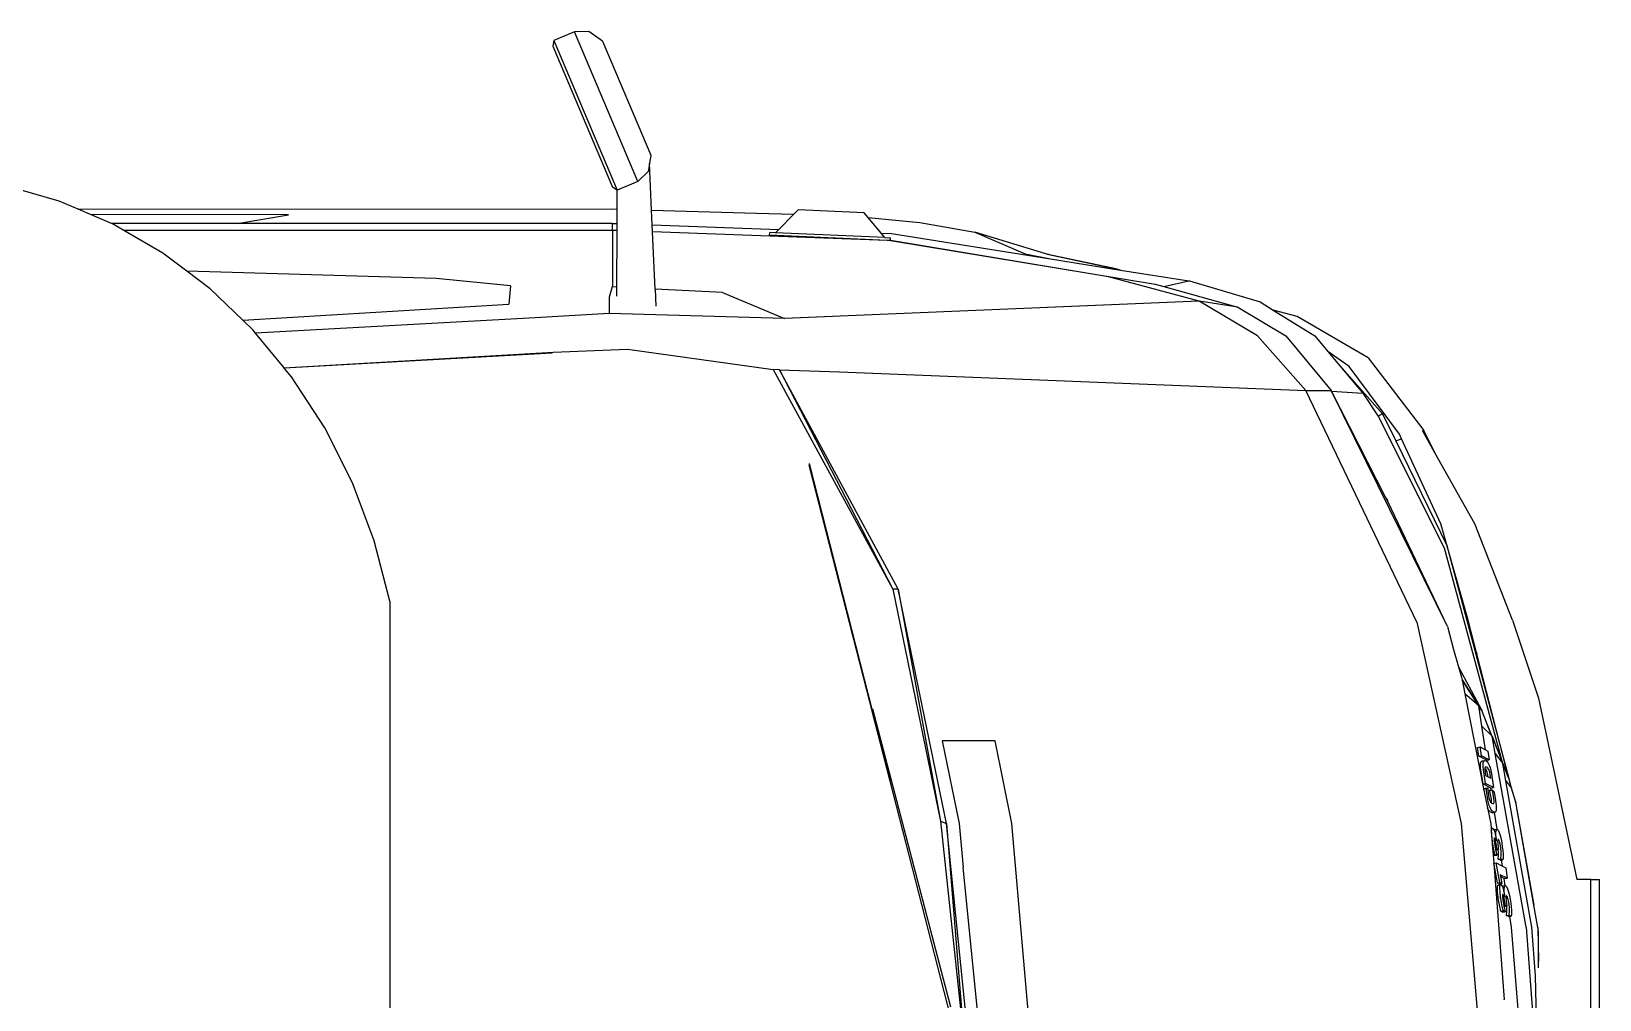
# Model space of a CAD drawing. Header units: millimetres. Extents: x 44692 to 333458, y -26854 to 14445.
# Drawn here: x 170946 to 172587, y 6837 to 7851 of the extents above; entities that cross this region are included whole.
import ezdxf

# ---------------------------------------------------------------- set-up
doc = ezdxf.new("R2010")
doc.units = ezdxf.units.MM
doc.header["$LTSCALE"] = 100
doc.layers.add('Transporte semielaborado', color=30, linetype='Continuous')

msp = doc.modelspace()

# ---------------------------------------------------------------- linework, layer by layer
at = {"layer": 'Transporte semielaborado'}
for p, q in [((171514.633, 7850.251), (171493.136, 7841.161)), ((171529.89, 7850.603), (171514.633, 7850.251)), ((171580.952, 7693.391), (171514.633, 7850.251)), ((171544.086, 7840.347), (171529.89, 7850.603)), ((171493.136, 7841.161), (171492.041, 7835.227)), ((171492.041, 7835.227), (171554.492, 7687.517)), ((171493.136, 7841.161), (171559.456, 7684.302)), ((171544.086, 7840.347), (171594.599, 7720.869)), ((171594.599, 7720.869), (171593.215, 7712.19)), ((171591.899, 7703.939), (171580.952, 7693.391)), ((171593.215, 7712.19), (171591.899, 7703.939)), ((171595.367, 7663.558), (171593.215, 7712.19)), ((170975.359, 7672.988), (170917.442, 7689.666)), ((171559.378, 7684.352), (171554.492, 7687.517)), ((171559.343, 7664.617), (171559.378, 7684.352)), ((171559.456, 7684.302), (171559.378, 7684.352)), ((171580.952, 7693.391), (171559.456, 7684.302)), ((170995.219, 7664.479), (170975.359, 7672.988)), ((170995.219, 7664.479), (171554.557, 7664.758)), ((171008.428, 7658.82), (170995.219, 7664.479)), ((171554.557, 7664.758), (171559.343, 7664.617)), ((171559.316, 7649.303), (171559.343, 7664.617)), ((171215.598, 7658.484), (171008.428, 7658.82)), ((171030.247, 7649.473), (171008.428, 7658.82)), ((171161.602, 7649.473), (171030.247, 7649.473)), ((171031.137, 7649.091), (171030.247, 7649.473)), ((171043.085, 7642.135), (171031.137, 7649.091)), ((171161.602, 7649.473), (171215.598, 7658.484)), ((171554.633, 7649.473), (171161.602, 7649.473)), ((171554.633, 7642.135), (171554.633, 7649.473)), ((171554.633, 7649.473), (171559.316, 7649.303)), ((171559.304, 7641.966), (171559.316, 7649.303)), ((171595.367, 7663.558), (171705.057, 7660.334)), ((171596.056, 7647.971), (171595.367, 7663.558)), ((171596.056, 7647.971), (171728.596, 7643.166)), ((171596.382, 7640.617), (171596.056, 7647.971)), ((171705.057, 7660.334), (171744.262, 7659.055)), ((171728.596, 7643.166), (171744.262, 7659.055)), ((171744.262, 7659.055), (171748.778, 7663.635)), ((171818.013, 7660.612), (171748.778, 7663.635)), ((171822.177, 7655.578), (171818.013, 7660.612)), ((171822.177, 7655.578), (171876.149, 7650.574)), ((171835.654, 7639.286), (171822.177, 7655.578)), ((171876.149, 7650.574), (171933.625, 7640.242)), ((171084.033, 7618.295), (171043.085, 7642.135)), ((171554.633, 7642.135), (171043.085, 7642.135)), ((171559.304, 7641.966), (171554.633, 7642.135)), ((171554.633, 7642.135), (171554.633, 7584.119)), ((171559.2, 7582.789), (171559.304, 7641.966)), ((171841.92, 7631.71), (171596.382, 7640.617)), ((171599.032, 7580.724), (171596.382, 7640.617)), ((171718.906, 7637.081), (171719.032, 7639.966)), ((171841.92, 7631.71), (171718.906, 7637.081)), ((171725.176, 7639.698), (171719.032, 7639.966)), ((171725.176, 7639.698), (171728.596, 7643.166)), ((171839.44, 7634.709), (171725.176, 7639.698)), ((171835.654, 7639.286), (171846.488, 7638.893)), ((171839.44, 7634.709), (171835.654, 7639.286)), ((171839.44, 7634.709), (171845.583, 7634.441)), ((171845.457, 7631.556), (171841.92, 7631.71)), ((171845.457, 7631.556), (171845.583, 7634.441)), ((171845.457, 7631.556), (172122.42, 7585.993)), ((172073.704, 7593.728), (171845.457, 7631.556)), ((171846.488, 7638.893), (172012.744, 7612.439)), ((171933.625, 7640.242), (171986.422, 7617.857)), ((172007.999, 7617.725), (171933.625, 7640.242)), ((171108.958, 7599.448), (171084.033, 7618.295)), ((171986.422, 7617.857), (172012.744, 7612.439)), ((172011.159, 7617.074), (172007.999, 7617.725)), ((172010.186, 7617.063), (172007.999, 7617.725)), ((172081.222, 7602.055), (172010.186, 7617.063)), ((172011.159, 7617.074), (172081.222, 7602.055)), ((171370.058, 7591.897), (171108.958, 7599.448)), ((171133.341, 7581.011), (171108.958, 7599.448)), ((172012.744, 7612.439), (172086.148, 7600.759)), ((172086.148, 7600.759), (172081.222, 7602.055)), ((172086.148, 7600.759), (172157.774, 7589.362)), ((171447.768, 7584.348), (171370.058, 7591.897)), ((171447.768, 7584.348), (171445.941, 7565.096)), ((171554.294, 7583.043), (171550.889, 7572.243)), ((171554.633, 7584.119), (171554.294, 7583.043)), ((171559.2, 7582.789), (171554.294, 7583.043)), ((171559.183, 7573.28), (171559.2, 7582.789)), ((172168.534, 7568.073), (172073.704, 7593.728)), ((172122.42, 7585.993), (172131.322, 7583.502)), ((172131.322, 7583.502), (172157.774, 7589.362)), ((172131.322, 7583.502), (172209.023, 7561.763)), ((172157.774, 7589.362), (172158.152, 7589.446)), ((172158.152, 7589.446), (172232.114, 7567.382)), ((171167.598, 7548.112), (171133.341, 7581.011)), ((171550.889, 7572.243), (171550.863, 7555.355)), ((171669.767, 7577.057), (171599.032, 7580.724)), ((171599.032, 7580.724), (171599.826, 7562.773)), ((171669.767, 7577.057), (171734.355, 7550.041)), ((172168.534, 7568.073), (171734.355, 7550.041)), ((172209.023, 7561.763), (172168.534, 7568.073)), ((172229.577, 7531.996), (172168.534, 7568.073)), ((172232.114, 7567.382), (172246.03, 7558.706)), ((171167.598, 7548.112), (171445.941, 7565.096)), ((171473.733, 7550.553), (171181.083, 7534.492)), ((171550.863, 7555.355), (171473.733, 7550.553)), ((171734.355, 7550.041), (171550.863, 7555.355)), ((172209.023, 7561.763), (172258.971, 7531.996)), ((172270.989, 7552.141), (172246.03, 7558.706)), ((172246.03, 7558.706), (172289.315, 7531.721)), ((172345.226, 7508.954), (172270.989, 7552.141)), ((171178.404, 7537.735), (171167.598, 7548.112)), ((171181.083, 7534.492), (171178.404, 7537.735)), ((171211.014, 7498.253), (171181.083, 7534.492)), ((171492.458, 7514.834), (171570.068, 7517.984)), ((171570.068, 7517.984), (171722.654, 7496.695)), ((172279.934, 7474.658), (172229.577, 7531.996)), ((172258.971, 7531.996), (172306.47, 7474.658)), ((172289.315, 7531.721), (172303.108, 7515.39)), ((171211.014, 7498.253), (171492.458, 7514.834)), ((171491.213, 7513.629), (171211.09, 7498.162)), ((172325.513, 7499.707), (172303.108, 7515.39)), ((172303.108, 7515.39), (172310.181, 7507.016)), ((172310.181, 7507.016), (172360.385, 7450.191)), ((172310.181, 7507.016), (172339.791, 7471.958)), ((172345.226, 7508.954), (172403.371, 7432.795)), ((171211.09, 7498.162), (171211.014, 7498.253)), ((171218.619, 7489.046), (171211.09, 7498.162)), ((171253.452, 7435.592), (171218.619, 7489.046)), ((171729.255, 7496.428), (171722.654, 7496.695)), ((171722.654, 7496.695), (171847.975, 7266.557)), ((171729.255, 7496.428), (171847.975, 7266.557)), ((171729.255, 7496.428), (171792.047, 7494.254)), ((171853.468, 7266.673), (171729.255, 7496.428)), ((171792.047, 7494.254), (172279.934, 7474.658)), ((172377.91, 7428.8), (172325.513, 7499.707)), ((172279.934, 7474.658), (172306.47, 7474.658)), ((172396.18, 7231.961), (172279.934, 7474.658)), ((172306.803, 7474.006), (172306.47, 7474.658)), ((172306.803, 7474.006), (172339.791, 7471.958)), ((172363.916, 7362.182), (172306.803, 7474.006)), ((172428.2, 7227.606), (172306.803, 7474.006)), ((172339.791, 7471.958), (172355.563, 7448.049)), ((171282.436, 7378.086), (171253.452, 7435.592)), ((172355.563, 7448.049), (172355.624, 7447.926)), ((172360.385, 7450.191), (172355.624, 7447.926)), ((172355.624, 7447.926), (172424.816, 7309.922)), ((172360.385, 7450.191), (172374.15, 7421.884)), ((172374.15, 7421.884), (172380.089, 7424.101)), ((172374.15, 7421.884), (172427.419, 7312.339)), ((172380.089, 7424.101), (172377.91, 7428.8)), ((172421.427, 7334.934), (172380.089, 7424.101)), ((172415.098, 7409.483), (172402.058, 7432.795)), ((172415.098, 7409.483), (172403.371, 7432.795)), ((172456.8, 7334.934), (172415.098, 7409.483)), ((171760.468, 7398.193), (171826.565, 7138.139)), ((171760.468, 7398.193), (171760.468, 7396.463)), ((171844.962, 7065.756), (171760.468, 7396.463)), ((171305.186, 7317.296), (171282.436, 7378.086)), ((172365.424, 7359.215), (172363.916, 7362.182)), ((172363.916, 7362.182), (172365.41, 7359.36)), ((172365.41, 7359.36), (172365.424, 7359.215)), ((172365.611, 7358.823), (172365.424, 7359.215)), ((172365.611, 7358.823), (172365.743, 7358.547)), ((172365.743, 7358.547), (172365.737, 7358.487)), ((172428.2, 7227.606), (172365.737, 7358.487)), ((172449.846, 7234.243), (172421.427, 7334.934)), ((172496.228, 7234.243), (172456.8, 7334.934)), ((171321.399, 7254.032), (171305.186, 7317.296)), ((172424.816, 7309.922), (172485.653, 7085.546)), ((172427.419, 7312.339), (172454.663, 7210.304)), ((171321.399, 7254.032), (171321.399, 6105.772)), ((171853.468, 7266.673), (171847.975, 7266.557)), ((171847.975, 7266.557), (171897.615, 7023.895)), ((171853.468, 7266.673), (171897.615, 7023.895)), ((171904.12, 7021.255), (171853.468, 7266.673)), ((172396.18, 7231.961), (172442.737, 7021.465)), ((172428.2, 7227.606), (172434.667, 7203.413)), ((172458.962, 7198.842), (172449.846, 7234.243)), ((172496.228, 7234.243), (172523.608, 7152.673)), ((172454.663, 7210.304), (172458.962, 7198.842)), ((172454.663, 7210.304), (172492.569, 7068.338)), ((172434.667, 7203.413), (172439.906, 7185.355)), ((172492.569, 7068.338), (172458.962, 7198.842)), ((172439.906, 7185.355), (172443.045, 7179.516)), ((172439.906, 7185.355), (172443.06, 7174.484)), ((172443.045, 7179.516), (172464.012, 7140.292)), ((172443.06, 7174.484), (172443.63, 7171.607)), ((172464.026, 7140.146), (172443.626, 7171.627)), ((172443.63, 7171.607), (172461.175, 7144.437)), ((172443.63, 7171.607), (172446.541, 7156.92)), ((172461.175, 7144.437), (172446.541, 7156.92)), ((172446.541, 7156.92), (172466.466, 7056.394)), ((171826.565, 7141.276), (171908.042, 6829.385)), ((171826.565, 7138.139), (171826.565, 7141.276)), ((172461.175, 7144.437), (172464.188, 7139.772)), ((172464.296, 7123.179), (172461.175, 7144.437)), ((172464.188, 7139.772), (172464.012, 7140.292)), ((172464.154, 7139.825), (172464.026, 7140.146)), ((172474.857, 7112.9), (172464.188, 7139.772)), ((172523.608, 7152.673), (172563.643, 6962.537)), ((171826.565, 7137.494), (171826.565, 7138.139)), ((171844.909, 7065.962), (171826.565, 7138.139)), ((171844.909, 7065.962), (171826.565, 7137.494)), ((172464.296, 7123.179), (172474.943, 7112.602)), ((172467.906, 7098.581), (172464.296, 7123.179)), ((172485.703, 7085.508), (172470.141, 7124.733)), ((171899.485, 7107.939), (171917.367, 7021.296)), ((171954.975, 7107.939), (171899.485, 7107.939)), ((171972.43, 7021.465), (171954.975, 7107.939)), ((172474.857, 7112.9), (172474.943, 7112.602)), ((172478.154, 7094.56), (172474.943, 7112.602)), ((172474.943, 7112.602), (172485.653, 7085.546)), ((172459.766, 7101.028), (172462.426, 7101.432)), ((172461.129, 7091.896), (172459.766, 7101.028)), ((172461.129, 7091.896), (172463.789, 7092.3)), ((172469.358, 7087.614), (172461.129, 7091.896)), ((172463.789, 7092.3), (172462.426, 7101.432)), ((172462.426, 7101.432), (172467.906, 7098.581)), ((172472.018, 7088.018), (172463.789, 7092.3)), ((172467.906, 7098.581), (172470.655, 7097.15)), ((172470.655, 7097.15), (172472.018, 7088.018)), ((172478.154, 7094.56), (172486.199, 7084.167)), ((172510.497, 6912.834), (172478.154, 7094.56)), ((172462.819, 7083.2), (172462.93, 7084.506)), ((172462.839, 7081.604), (172462.819, 7083.2)), ((172462.99, 7079.717), (172462.839, 7081.604)), ((172462.93, 7084.506), (172463.159, 7085.529)), ((172463.271, 7077.54), (172462.99, 7079.717)), ((172463.159, 7085.529), (172463.495, 7086.28)), ((172465.48, 7062.741), (172463.271, 7077.54)), ((172463.495, 7086.28), (172464.49, 7086.959)), ((172464.49, 7086.959), (172467.15, 7087.363)), ((172465.479, 7083.604), (172465.589, 7084.91)), ((172465.499, 7082.008), (172465.479, 7083.604)), ((172465.65, 7080.121), (172465.499, 7082.008)), ((172465.589, 7084.91), (172465.819, 7085.934)), ((172465.931, 7077.944), (172465.65, 7080.121)), ((172465.727, 7086.619), (172466.025, 7086.394)), ((172465.819, 7085.934), (172466.025, 7086.394)), ((172468.139, 7063.146), (172465.931, 7077.944)), ((172466.025, 7086.394), (172466.155, 7086.684)), ((172466.155, 7086.684), (172467.15, 7087.363)), ((172467.15, 7087.363), (172468.354, 7087.048)), ((172467.382, 7079.309), (172467.331, 7077.722)), ((172467.331, 7077.722), (172467.563, 7075.533)), ((172467.415, 7079.41), (172467.382, 7079.309)), ((172467.713, 7080.294), (172467.415, 7079.41)), ((172467.946, 7078.984), (172467.415, 7079.41)), ((172467.563, 7075.533), (172468.156, 7071.555)), ((172468.325, 7080.677), (172467.713, 7080.294)), ((172468.988, 7077.322), (172467.946, 7078.984)), ((172469.343, 7080.402), (172468.325, 7080.677)), ((172468.354, 7087.048), (172469.655, 7086.069)), ((172469.808, 7075.013), (172468.988, 7077.322)), ((172470.007, 7079.87), (172469.343, 7080.402)), ((172469.358, 7087.614), (172469.512, 7087.637)), ((172469.512, 7087.637), (172472.018, 7088.018)), ((172469.763, 7085.928), (172469.512, 7087.637)), ((172469.655, 7086.069), (172469.763, 7085.928)), ((172469.763, 7085.928), (172470.836, 7084.534)), ((172470.408, 7072.057), (172469.808, 7075.013)), ((172470.007, 7079.87), (172470.148, 7079.47)), ((172470.606, 7079.388), (172470.007, 7079.87)), ((172470.148, 7079.47), (172470.185, 7079.324)), ((172471.647, 7077.726), (172470.606, 7079.388)), ((172470.836, 7084.534), (172471.89, 7082.462)), ((172472.468, 7075.418), (172471.647, 7077.726)), ((172471.89, 7082.462), (172472.808, 7079.875)), ((172473.068, 7072.462), (172472.468, 7075.418)), ((172472.808, 7079.875), (172473.585, 7076.803)), ((172473.585, 7076.803), (172474.217, 7073.28)), ((172474.217, 7073.28), (172476.369, 7058.861)), ((172485.703, 7085.508), (172485.653, 7085.546)), ((172486.199, 7084.167), (172485.703, 7085.508)), ((172486.199, 7084.167), (172492.758, 7067.604)), ((172492.569, 7068.338), (172486.199, 7084.167)), ((172489.452, 7065.901), (172486.199, 7084.167)), ((171844.962, 7065.756), (171844.909, 7065.962)), ((171908.042, 6819.788), (171844.962, 7065.756)), ((172465.48, 7062.741), (172468.139, 7063.146)), ((172473.71, 7058.457), (172465.48, 7062.741)), ((172466.351, 7057.715), (172467.901, 7058.393)), ((172466.351, 7057.715), (172467.915, 7057.953)), ((172466.466, 7056.394), (172466.351, 7057.715)), ((172467.901, 7058.393), (172470.561, 7058.798)), ((172467.901, 7058.393), (172467.915, 7057.953)), ((172467.915, 7057.953), (172469.011, 7058.12)), ((172476.369, 7058.861), (172468.139, 7063.146)), ((172468.156, 7071.555), (172470.677, 7070.258)), ((172469.011, 7058.12), (172470.561, 7058.798)), ((172469.272, 7055.119), (172469.011, 7058.12)), ((172470.677, 7070.258), (172470.408, 7072.057)), ((172470.561, 7058.798), (172470.653, 7055.891)), ((172470.677, 7070.258), (172473.623, 7068.742)), ((172473.623, 7068.742), (172473.068, 7072.462)), ((172473.71, 7058.457), (172473.794, 7058.469)), ((172473.794, 7058.469), (172476.369, 7058.861)), ((172474.102, 7056.372), (172473.794, 7058.469)), ((172489.452, 7065.901), (172495.379, 7058.446)), ((172516.641, 6912.775), (172489.452, 7065.901)), ((172492.758, 7067.604), (172492.569, 7068.338)), ((172493.044, 7066.495), (172492.758, 7067.604)), ((172495.379, 7058.446), (172493.044, 7066.495)), ((172499.376, 7044.671), (172495.379, 7058.446)), ((172466.466, 7056.394), (172470.194, 7037.589)), ((172470.017, 7049.395), (172469.272, 7055.119)), ((172470.644, 7045.858), (172470.017, 7049.395)), ((172471.317, 7042.823), (172470.644, 7045.858)), ((172470.653, 7055.891), (172470.853, 7053.498)), ((172470.853, 7053.498), (172471.23, 7050.584)), ((172471.23, 7050.584), (172471.688, 7048.055)), ((172472.028, 7040.27), (172471.317, 7042.823)), ((172471.688, 7048.055), (172472.224, 7046.087)), ((172472.224, 7046.087), (172472.807, 7044.632)), ((172472.301, 7056.098), (172474.102, 7056.372)), ((172472.621, 7054.953), (172472.301, 7056.098)), ((172473.371, 7051.724), (172472.621, 7054.953)), ((172472.807, 7044.632), (172473.405, 7043.646)), ((172474.223, 7046.816), (172473.371, 7051.724)), ((172473.405, 7043.646), (172474.32, 7042.871)), ((172474.102, 7056.372), (172474.961, 7056.503)), ((172474.438, 7044.632), (172474.223, 7046.816)), ((172474.32, 7042.871), (172474.38, 7043.048)), ((172474.32, 7042.871), (172474.76, 7042.498)), ((172474.38, 7043.048), (172474.438, 7044.632)), ((172474.76, 7042.498), (172476.106, 7042.089)), ((172475.281, 7055.357), (172474.961, 7056.503)), ((172474.961, 7056.503), (172476.797, 7054.807)), ((172476.031, 7052.129), (172475.281, 7055.357)), ((172476.882, 7047.221), (172476.031, 7052.129)), ((172476.106, 7042.089), (172476.19, 7042.143)), ((172476.19, 7042.143), (172476.154, 7042.386)), ((172476.19, 7042.143), (172476.285, 7042.202)), ((172476.262, 7042.403), (172476.271, 7042.339)), ((172476.271, 7042.339), (172476.285, 7042.202)), ((172476.285, 7042.202), (172476.709, 7042.471)), ((172476.709, 7042.471), (172477.039, 7043.453)), ((172476.797, 7054.807), (172477.48, 7051.705)), ((172477.097, 7045.036), (172476.882, 7047.221)), ((172477.039, 7043.453), (172477.097, 7045.036)), ((172477.48, 7051.705), (172478.503, 7045.897)), ((172478.503, 7045.897), (172478.93, 7042.743)), ((172478.93, 7042.743), (172479.201, 7040.063)), ((172499.376, 7044.671), (172499.915, 7041.639)), ((172499.907, 7042.842), (172499.376, 7044.671)), ((172500.135, 7041.545), (172499.907, 7042.842)), ((172499.915, 7041.639), (172500.135, 7041.545)), ((172499.915, 7041.639), (172518.727, 6935.808)), ((172518.727, 6935.808), (172500.135, 7041.545)), ((171897.615, 7023.895), (171904.12, 7021.255)), ((171897.615, 7023.895), (171923.101, 6784.395)), ((172470.881, 7036.094), (172470.194, 7037.589)), ((172470.194, 7037.589), (172473.516, 7020.828)), ((172471.69, 7034.771), (172470.881, 7036.094)), ((172472.544, 7033.766), (172471.69, 7034.771)), ((172472.768, 7038.179), (172472.028, 7040.27)), ((172473.452, 7033.036), (172472.544, 7033.766)), ((172473.541, 7036.498), (172472.768, 7038.179)), ((172475.035, 7032.577), (172473.452, 7033.036)), ((172474.349, 7035.176), (172473.541, 7036.498)), ((172475.203, 7034.17), (172474.349, 7035.176)), ((172475.035, 7032.577), (172477.538, 7032.958)), ((172475.635, 7032.828), (172475.035, 7032.577)), ((172476.099, 7033.435), (172475.203, 7034.17)), ((172476.099, 7033.435), (172475.635, 7032.828)), ((172477.528, 7033.03), (172476.099, 7033.435)), ((172477.695, 7032.982), (172477.528, 7033.03)), ((172477.538, 7032.958), (172477.528, 7033.03)), ((172477.538, 7032.958), (172477.695, 7032.982)), ((172480.134, 7015.272), (172477.538, 7032.958)), ((172478.295, 7033.233), (172477.695, 7032.982)), ((172478.758, 7033.84), (172478.295, 7033.233)), ((172479.085, 7034.803), (172478.758, 7033.84)), ((172479.274, 7036.122), (172479.085, 7034.803)), ((172479.201, 7040.063), (172479.316, 7037.855)), ((172479.316, 7037.855), (172479.274, 7036.122)), ((171904.12, 7021.255), (171923.101, 6784.395)), ((171928.113, 6782.11), (171904.12, 7021.255)), ((171917.367, 7021.296), (171921.355, 6975.35)), ((171992.995, 6784.547), (171972.43, 7021.465)), ((172442.737, 7021.465), (172462.785, 6786.61)), ((172473.516, 7020.828), (172473.864, 7016.272)), ((172473.864, 7016.272), (172475.472, 7016.49)), ((172473.864, 7016.272), (172473.984, 7014.699)), ((172473.984, 7014.699), (172474.331, 7014.007)), ((172473.984, 7014.699), (172475.458, 6995.403)), ((172474.331, 7014.007), (172474.417, 7013.747)), ((172474.379, 7012.682), (172474.417, 7013.747)), ((172474.575, 7008.649), (172474.379, 7012.682)), ((172474.417, 7013.747), (172474.436, 7014.292)), ((172474.436, 7014.292), (172474.638, 7015.463)), ((172475.105, 7003.871), (172474.575, 7008.649)), ((172474.638, 7015.463), (172474.983, 7016.196)), ((172474.983, 7016.196), (172475.472, 7016.49)), ((172475.472, 7016.49), (172476.254, 7015.845)), ((172476.254, 7015.845), (172476.893, 7014.569)), ((172476.893, 7014.569), (172477.401, 7014.973)), ((172476.893, 7014.569), (172476.994, 7014.367)), ((172476.994, 7014.367), (172477.664, 7012.348)), ((172477.401, 7014.973), (172480.064, 7015.334)), ((172477.401, 7014.973), (172477.809, 7014.612)), ((172477.664, 7012.348), (172478.235, 7010.079)), ((172478.235, 7010.079), (172479.083, 7005.627)), ((172478.789, 7013.491), (172479.025, 7013.014)), ((172478.913, 7011.683), (172479.025, 7013.014)), ((172478.924, 7009.558), (172478.913, 7011.683)), ((172479.222, 7005.395), (172478.924, 7009.558)), ((172479.025, 7013.014), (172479.068, 7013.528)), ((172479.068, 7013.528), (172479.436, 7014.832)), ((172479.436, 7014.832), (172480.064, 7015.334)), ((172480.064, 7015.334), (172480.134, 7015.272)), ((172480.134, 7015.272), (172481.229, 7014.302)), ((172481.229, 7014.302), (172482.348, 7012.044)), ((172482.348, 7012.044), (172483.38, 7008.892)), ((172483.38, 7008.892), (172484.283, 7005.18)), ((172475.105, 7003.871), (172475.345, 7002.233)), ((172476.472, 6995.493), (172475.345, 7002.233)), ((172475.458, 6995.403), (172475.466, 6995.357)), ((172475.466, 6995.357), (172475.969, 6988.716)), ((172477.488, 6990.759), (172476.472, 6995.493)), ((172477.009, 7005.404), (172476.964, 7005.013)), ((172476.964, 7005.013), (172477.059, 7003.351)), ((172477.065, 7005.889), (172477.009, 7005.404)), ((172477.009, 7005.404), (172477.86, 7005.519)), ((172477.059, 7003.351), (172477.368, 7000.67)), ((172477.343, 7006.213), (172477.065, 7005.889)), ((172477.86, 7005.519), (172477.343, 7006.213)), ((172477.368, 7000.67), (172478.023, 6996.29)), ((172478.315, 7003.97), (172477.86, 7005.519)), ((172478.023, 6996.29), (172478.372, 6994.42)), ((172478.152, 7003.74), (172478.134, 7003.526)), ((172478.315, 7003.97), (172478.152, 7003.74)), ((172478.152, 7003.74), (172478.373, 7003.77)), ((172478.373, 7003.77), (172478.315, 7003.97)), ((172478.372, 6994.42), (172478.785, 6994.476)), ((172478.372, 6994.42), (172478.503, 6993.718)), ((172478.433, 7003.566), (172478.373, 7003.77)), ((172479.445, 6998.443), (172478.433, 7003.566)), ((172478.926, 6993.507), (172478.503, 6993.718)), ((172478.503, 6993.718), (172478.706, 6992.628)), ((172478.706, 6992.628), (172479.741, 6988.071)), ((172478.785, 6994.476), (172480.03, 6994.644)), ((172478.785, 6994.476), (172478.793, 6994.417)), ((172478.793, 6994.417), (172478.926, 6993.507)), ((172478.926, 6993.507), (172481.472, 6993.852)), ((172479.083, 7005.627), (172479.274, 7004.417)), ((172479.328, 7004.425), (172479.222, 7005.395)), ((172479.274, 7004.417), (172479.328, 7004.425)), ((172479.274, 7004.417), (172479.355, 7003.903)), ((172479.355, 7003.903), (172479.328, 7004.425)), ((172479.355, 7003.903), (172479.385, 7003.907)), ((172479.355, 7003.903), (172479.451, 7003.295)), ((172480.03, 6994.644), (172479.445, 6998.443)), ((172481.464, 6993.93), (172480.03, 6994.644)), ((172480.816, 7004.1), (172480.682, 7002.501)), ((172480.682, 7002.501), (172480.827, 6999.885)), ((172481.226, 7004.682), (172480.816, 7004.1)), ((172480.827, 6999.885), (172481.248, 6996.251)), ((172481.519, 7004.572), (172481.226, 7004.682)), ((172481.248, 6996.251), (172481.457, 6994.777)), ((172481.457, 6994.777), (172481.589, 6993.868)), ((172481.472, 6993.852), (172481.464, 6993.93)), ((172481.589, 6993.868), (172481.464, 6993.93)), ((172481.472, 6993.852), (172481.589, 6993.868)), ((172481.706, 6991.533), (172481.472, 6993.852)), ((172481.519, 7004.572), (172481.748, 7004.279)), ((172481.739, 6988.175), (172481.706, 6991.533)), ((172481.845, 7003.645), (172481.748, 7004.279)), ((172482.203, 7003.693), (172481.748, 7004.279)), ((172482.805, 7002.052), (172482.203, 7003.693)), ((172483.374, 6999.526), (172482.805, 7002.052)), ((172483.956, 6995.99), (172483.374, 6999.526)), ((172484.37, 6991.894), (172483.956, 6995.99)), ((172484.283, 7005.18), (172485.049, 7001.178)), ((172484.403, 6988.536), (172484.37, 6991.894)), ((172485.049, 7001.178), (172485.668, 6997.156)), ((172485.668, 6997.156), (172486.132, 6993.054)), ((172486.132, 6993.054), (172486.391, 6989.621)), ((171940.695, 6782.583), (171921.355, 6975.35)), ((172475.969, 6988.716), (172476.823, 6988.832)), ((172475.969, 6988.716), (172476.003, 6988.266)), ((172477.078, 6987.711), (172476.003, 6988.266)), ((172476.003, 6988.266), (172476.662, 6979.639)), ((172476.418, 6990.614), (172476.823, 6988.832)), ((172476.662, 6979.639), (172479.325, 6980.001)), ((172480.477, 6959.164), (172476.662, 6979.639)), ((172476.662, 6979.639), (172487.558, 6836.987)), ((172476.823, 6988.832), (172477.97, 6988.987)), ((172477.078, 6987.711), (172479.741, 6988.071)), ((172477.97, 6988.987), (172477.488, 6990.759)), ((172479.741, 6988.071), (172477.97, 6988.987)), ((172483.141, 6959.524), (172479.325, 6980.001)), ((172479.325, 6980.001), (172485.789, 6976.746)), ((172481.353, 6984.098), (172481.739, 6988.175)), ((172481.353, 6984.098), (172483.784, 6984.428)), ((172483.623, 6982.952), (172481.353, 6984.098)), ((172483.784, 6984.428), (172483.623, 6982.952)), ((172483.623, 6982.952), (172484.854, 6983.119)), ((172483.784, 6984.428), (172484.017, 6984.459)), ((172484.017, 6984.459), (172484.403, 6988.536)), ((172484.708, 6984.11), (172484.017, 6984.459)), ((172486.287, 6983.313), (172484.708, 6984.11)), ((172484.854, 6983.119), (172484.708, 6984.11)), ((172484.854, 6983.119), (172486.287, 6983.313)), ((172485.789, 6976.746), (172484.854, 6983.119)), ((172485.789, 6976.746), (172489.241, 6975.007)), ((172486.462, 6984.923), (172486.287, 6983.313)), ((172486.391, 6989.621), (172486.462, 6984.923)), ((172489.241, 6975.007), (172490.727, 6964.017)), ((172480.477, 6959.164), (172483.141, 6959.524)), ((172482.556, 6958.14), (172480.477, 6959.164)), ((172482.556, 6958.14), (172485.219, 6958.501)), ((172485.219, 6958.501), (172483.141, 6959.524)), ((172490.727, 6964.017), (172483.418, 6967.687)), ((172483.418, 6967.687), (172483.788, 6965.803)), ((172487.682, 6963.848), (172483.788, 6965.803)), ((172483.788, 6965.803), (172485.219, 6958.501)), ((172488.064, 6963.656), (172487.682, 6963.848)), ((172488.8, 6956.231), (172487.682, 6963.848)), ((172488.064, 6963.656), (172490.727, 6964.017)), ((172578.213, 6962.537), (172563.643, 6962.537)), ((172578.213, 6392.577), (172578.213, 6962.537)), ((172578.213, 6962.537), (172587.49, 6962.537)), ((172587.49, 6392.577), (172587.49, 6962.537)), ((172480.501, 6953.258), (172480.559, 6954.868)), ((172480.698, 6949.226), (172480.501, 6953.258)), ((172480.559, 6954.868), (172480.76, 6956.04)), ((172481.227, 6944.447), (172480.698, 6949.226)), ((172480.76, 6956.04), (172481.106, 6956.772)), ((172481.106, 6956.772), (172481.595, 6957.066)), ((172481.468, 6942.81), (172481.227, 6944.447)), ((172482.595, 6936.069), (172481.468, 6942.81)), ((172481.595, 6957.066), (172484.259, 6957.427)), ((172481.832, 6956.871), (172482.377, 6956.421)), ((172482.377, 6956.421), (172482.453, 6956.269)), ((172483.165, 6953.619), (172483.222, 6955.229)), ((172483.361, 6949.586), (172483.165, 6953.619)), ((172483.191, 6943.841), (172483.282, 6943.055)), ((172483.222, 6955.229), (172483.424, 6956.4)), ((172483.891, 6944.808), (172483.361, 6949.586)), ((172483.424, 6956.4), (172483.769, 6957.133)), ((172483.769, 6957.133), (172484.259, 6957.427)), ((172484.131, 6943.17), (172483.891, 6944.808)), ((172485.258, 6936.43), (172484.131, 6943.17)), ((172484.259, 6957.427), (172485.04, 6956.782)), ((172485.04, 6956.782), (172485.68, 6955.506)), ((172485.68, 6955.506), (172486.187, 6955.91)), ((172485.68, 6955.506), (172485.78, 6955.304)), ((172485.795, 6946.341), (172485.75, 6945.95)), ((172485.75, 6945.95), (172485.845, 6944.288)), ((172485.78, 6955.304), (172486.45, 6953.285)), ((172485.851, 6946.826), (172485.795, 6946.341)), ((172485.795, 6946.341), (172486.646, 6946.456)), ((172485.845, 6944.288), (172486.155, 6941.607)), ((172486.129, 6947.15), (172485.851, 6946.826)), ((172486.646, 6946.456), (172486.129, 6947.15)), ((172486.187, 6955.91), (172488.8, 6956.231)), ((172486.187, 6955.91), (172486.595, 6955.549)), ((172486.45, 6953.285), (172487.021, 6951.016)), ((172487.101, 6944.907), (172486.646, 6946.456)), ((172486.938, 6944.677), (172486.921, 6944.463)), ((172487.101, 6944.907), (172486.938, 6944.677)), ((172486.938, 6944.677), (172487.16, 6944.707)), ((172487.021, 6951.016), (172487.869, 6946.564)), ((172487.16, 6944.707), (172487.101, 6944.907)), ((172487.219, 6944.503), (172487.16, 6944.707)), ((172488.231, 6939.38), (172487.219, 6944.503)), ((172487.699, 6952.62), (172487.854, 6954.465)), ((172487.71, 6950.495), (172487.699, 6952.62)), ((172488.009, 6946.332), (172487.71, 6950.495)), ((172487.854, 6954.465), (172488.222, 6955.769)), ((172487.869, 6946.564), (172488.06, 6945.354)), ((172488.114, 6945.362), (172488.009, 6946.332)), ((172488.06, 6945.354), (172488.114, 6945.362)), ((172488.06, 6945.354), (172488.141, 6944.84)), ((172488.141, 6944.84), (172488.114, 6945.362)), ((172488.141, 6944.84), (172488.171, 6944.844)), ((172488.141, 6944.84), (172488.237, 6944.232)), ((172488.222, 6955.769), (172488.8, 6956.231)), ((172488.8, 6956.231), (172488.85, 6956.271)), ((172488.85, 6956.271), (172490.015, 6955.239)), ((172489.602, 6945.037), (172489.469, 6943.438)), ((172489.469, 6943.438), (172489.613, 6940.822)), ((172490.012, 6945.619), (172489.602, 6945.037)), ((172490.306, 6945.509), (172490.012, 6945.619)), ((172490.015, 6955.239), (172491.134, 6952.981)), ((172490.39, 6945.401), (172490.306, 6945.509)), ((172490.76, 6942.877), (172490.39, 6945.401)), ((172490.502, 6945.257), (172490.39, 6945.401)), ((172490.502, 6945.257), (172490.952, 6942.903)), ((172490.989, 6944.63), (172490.502, 6945.257)), ((172491.592, 6942.989), (172490.989, 6944.63)), ((172491.134, 6952.981), (172492.166, 6949.829)), ((172492.16, 6940.463), (172491.592, 6942.989)), ((172492.166, 6949.829), (172493.07, 6946.117)), ((172493.07, 6946.117), (172493.835, 6942.115)), ((172493.835, 6942.115), (172494.454, 6938.093)), ((172483.611, 6931.336), (172482.595, 6936.069)), ((172484.093, 6929.563), (172483.611, 6931.336)), ((172484.093, 6929.563), (172485.609, 6929.769)), ((172485.864, 6928.648), (172484.093, 6929.563)), ((172486.274, 6931.696), (172485.258, 6936.43)), ((172485.609, 6929.769), (172486.756, 6929.924)), ((172485.609, 6929.769), (172485.864, 6928.648)), ((172485.864, 6928.648), (172488.528, 6929.009)), ((172486.155, 6941.607), (172486.809, 6937.227)), ((172486.756, 6929.924), (172486.274, 6931.696)), ((172488.528, 6929.009), (172486.756, 6929.924)), ((172486.809, 6937.227), (172487.158, 6935.357)), ((172487.158, 6935.357), (172487.571, 6935.413)), ((172487.158, 6935.357), (172487.289, 6934.655)), ((172487.712, 6934.444), (172487.289, 6934.655)), ((172487.289, 6934.655), (172487.492, 6933.565)), ((172487.492, 6933.565), (172488.528, 6929.009)), ((172487.571, 6935.413), (172488.817, 6935.581)), ((172487.571, 6935.413), (172487.58, 6935.354)), ((172487.58, 6935.354), (172487.712, 6934.444)), ((172487.712, 6934.444), (172490.258, 6934.789)), ((172488.817, 6935.581), (172488.231, 6939.38)), ((172490.25, 6934.867), (172488.817, 6935.581)), ((172489.613, 6940.822), (172490.034, 6937.188)), ((172490.034, 6937.188), (172490.243, 6935.714)), ((172490.14, 6925.035), (172490.525, 6929.112)), ((172490.243, 6935.714), (172490.376, 6934.805)), ((172490.258, 6934.789), (172490.25, 6934.867)), ((172490.376, 6934.805), (172490.25, 6934.867)), ((172490.258, 6934.789), (172490.376, 6934.805)), ((172490.492, 6932.47), (172490.258, 6934.789)), ((172490.525, 6929.112), (172490.492, 6932.47)), ((172492.742, 6936.927), (172492.16, 6940.463)), ((172492.57, 6925.365), (172492.803, 6925.396)), ((172493.156, 6932.831), (172492.742, 6936.927)), ((172492.803, 6925.396), (172493.189, 6929.473)), ((172493.368, 6925.111), (172492.803, 6925.396)), ((172493.189, 6929.473), (172493.156, 6932.831)), ((172494.454, 6938.093), (172494.918, 6933.991)), ((172494.918, 6933.991), (172495.177, 6930.558)), ((172495.249, 6925.86), (172495.073, 6924.25)), ((172495.177, 6930.558), (172495.249, 6925.86)), ((172522.838, 6912.428), (172518.727, 6935.808)), ((172490.14, 6925.035), (172492.57, 6925.365)), ((172492.41, 6923.889), (172490.14, 6925.035)), ((172492.57, 6925.365), (172492.41, 6923.889)), ((172492.41, 6923.889), (172493.525, 6924.04)), ((172495.073, 6924.25), (172493.368, 6925.111)), ((172493.525, 6924.04), (172493.368, 6925.111)), ((172493.525, 6924.04), (172495.073, 6924.25)), ((172495.166, 6912.859), (172493.525, 6924.04)), ((172507.139, 6765.941), (172495.166, 6912.859)), ((172510.497, 6912.834), (172518.268, 6810.259)), ((172520.545, 6861.693), (172516.641, 6912.775)), ((172522.838, 6912.428), (172523.591, 6877.337)), ((172523.591, 6908.145), (172522.838, 6912.428)), ((172523.591, 6877.337), (172523.591, 6908.145)), ((172523.591, 6870.162), (172523.591, 6877.337)), ((172522.514, 6770.202), (172520.545, 6861.693)), ((172487.571, 6836.859), (172487.558, 6836.987))]:
    msp.add_line(p, q, dxfattribs=at)

doc.saveas('drawing.dxf')
